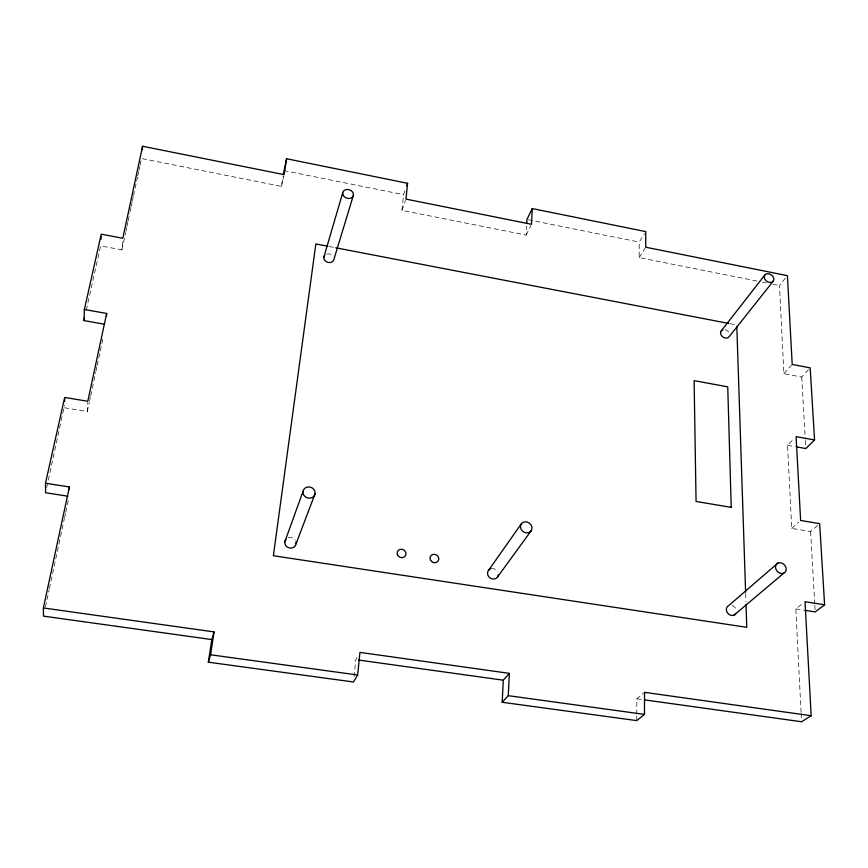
<?xml version="1.0" encoding="UTF-8"?>
<svg xmlns="http://www.w3.org/2000/svg" width="868" height="868" viewBox="0 0 868 868"><rect width="100%" height="100%" fill="white"/><g stroke="black" fill="none" stroke-linecap="round" stroke-linejoin="round"><path stroke-width="0.65" stroke-dasharray="4.34 3.25" d="M636.732 720.614L636.754 715.482M636.765 714.201L636.841 698.805L643.579 693.152M756.961 281.048L639.173 257.601L639.249 242.085L644.457 233.687M46.709 487.512L64.547 405.182M64.503 407.765L87.299 411.551L87.733 402.578M404.9 190.873L403.555 194.66L401.938 210.36L526.127 235.087L526.594 225.984M86.29 310.104L100.623 245.883L121.932 249.876L122.713 239.546M354.036 676.725L355.782 659.637L358.169 655.503M140.073 165.137L141.495 158.508L281.46 186.381L283.076 175.846M45.472 606.916L49.129 589.806M49.411 588.493L64.34 518.76M64.623 517.447L65.469 513.498M65.751 512.185L68.854 497.711M87.299 411.551L89.285 402.318M89.567 400.994L90.413 397.045M90.695 395.721L95.784 371.981M96.066 370.658L96.912 366.697M97.194 365.385L100.015 352.191M100.297 350.867L103.411 336.361M121.932 249.876L125.61 232.657M125.903 231.333L126.75 227.362M127.032 226.038L127.878 222.067M128.171 220.743L129.864 212.801M130.157 211.477L131.003 207.506M131.285 206.172L132.131 202.201M132.424 200.877L133.271 196.906M133.553 195.582L136.385 182.345M136.677 181.021L137.524 177.05M137.806 175.727L138.663 171.756M138.945 170.432L139.791 166.461M281.46 186.381L283.858 175.954M401.938 210.36L405.53 200.356M526.127 235.087L530.901 225.496M639.173 257.601L645.065 248.248M808.488 369.681L801.717 377.027L783.923 373.696L779.464 285.529L785.822 277.619M783.923 373.696L791.377 365.385M817.645 525.39L810.582 531.52L791.757 528.406L787.547 445.306L794.198 438.568M791.757 528.406L798.658 522.221M801.066 712.357L795.826 608.913L802.976 603.336M636.841 698.805L643.535 699.738M795.826 608.913L803.584 610.117M787.547 445.306L795.381 446.694M329.124 246.512L335.764 247.792M730.129 323.71L736.769 324.99M762.256 282.1L766.227 282.892M772.845 284.205L779.464 285.529M283.89 170.584L403.555 194.66M528.243 219.745L639.249 242.085M801.717 377.027L805.287 439.099M805.363 440.445L805.83 448.539M810.582 531.52L814.737 603.878M814.813 605.213L815.204 611.918M801.131 713.691L801.403 719.073M745.655 593.506L745.927 601.632M732.115 605.484A5.533 4.611 48 0 1 736.422 611.115M491.364 568.659A5.599 5.024 37.7 0 1 497.733 571.925M288.23 537.78A5.75 5.295 16 0 1 295.261 540.07M725.008 329.764A4.904 3.83 36 0 1 729.011 332.585M326.845 254.074A5.175 4.242 18 0 1 331.901 255.04"/><path stroke-width="1.3" d="M532.268 208.58L531.498 224.291L405.974 199.097L407.58 183.289L286.592 158.757L284.151 174.652L142.58 146.247L122.811 238.255L101.241 234.186L84.38 309.485L106.655 313.467L87.787 401.287L64.688 397.435L45.483 483.226L69.397 486.959L43.4 607.958L214.06 631.915L211.814 639.575L208.342 662.186L353.493 681.988L357.659 674.989L359.949 652.389L509.364 673.362L503.31 680.197L502.181 702.266L636.732 720.614L644.479 714.386L644.533 692.338L811.168 715.731L805.016 601.73L824.6 604.79L819.663 523.643L800.632 520.464L796.097 436.647L814.564 439.946L810.18 367.848L792.202 364.462L787.406 275.644L645.716 247.217L645.759 231.593L532.268 208.58L526.93 219.485L526.724 223.38M64.623 401.309L64.666 398.727M69.321 489.65L69.397 486.959M104.659 324.263L83.957 320.596L84.38 309.485M502.181 702.266L508.268 695.68L509.364 673.362M100.97 239.384L101.111 236.79M106.504 315.919L106.655 313.467M142.254 149.925L142.58 146.247M283.283 174.533L286.592 158.757M208.342 662.186L210.555 654.776L214.06 631.915M83.957 320.596L84.543 317.97M323.829 257.253L342.676 192.88M353.471 195.04L333.952 259.185A5.175 4.242 18 0 1 327.041 262.071A5.175 4.242 18 0 1 324.784 255.268M406.691 185.817L407.58 183.289M284.791 541.892L302.954 491.592M296.14 543.639L315.149 493.545M488.424 570.493L521.353 523.805M497.451 577.101L531.075 530.88M721.124 331.077L764.762 275.091M773.312 281.069L729.131 336.719A4.904 3.83 36 0 1 721.992 336.22A4.904 3.83 36 0 1 722.751 329.883M814.564 439.946L805.83 448.539L796.683 446.922M777.945 563.039L728.74 605.56A5.533 4.611 48 0 0 727.916 613.405A5.533 4.611 48 0 0 735.825 613.557M734.035 615.141L783.75 573.205A5.935 4.828 46.5 0 0 783.305 563.907A5.935 4.828 46.5 0 0 775.471 567.281A5.935 4.828 46.5 0 0 783.75 573.205M824.6 604.79L815.204 611.918L804.875 610.312M811.168 715.731L801.544 721.753L644.881 699.923M210.555 654.776L357.659 674.989M508.268 695.68L644.479 714.386M211.814 639.575L43.498 616.128L43.4 607.958M358.473 660.016L503.31 680.197M67.823 496.192L45.548 492.742L45.483 483.226M327.789 246.252L315.844 243.951L273.387 555.726L746.773 627.325L746.013 604.334M335.764 247.792L728.805 323.46M736.813 326.335L745.612 592.16M498.308 574.627A5.599 5.024 37.7 0 1 493.577 579.054A5.599 5.024 37.7 0 1 487.773 574.8A5.599 5.024 37.7 0 1 490.507 568.909M296.031 541.773A5.75 5.295 16 0 1 289.294 547.947A5.75 5.295 16 0 1 285.908 539.386M731.225 507.357L696.06 501.465L694.118 380.651L727.742 386.835L731.225 507.357M520.442 526.442A6.011 5.284 36.6 0 0 528.872 532.551A6.011 5.284 36.6 0 0 529.296 523.057A6.011 5.284 36.6 0 0 520.442 526.442M303.42 494.521A6.195 5.599 17.7 0 0 313.988 496.192A6.195 5.599 17.7 0 0 309.735 487.002A6.195 5.599 17.7 0 0 303.42 494.521M343.12 195.246A5.533 4.416 18.7 0 0 352.473 197.101A5.533 4.416 18.7 0 0 348.611 189.56A5.533 4.416 18.7 0 0 343.12 195.246M397.555 554.967A4.503 4.112 29.1 0 0 405.182 556.128A4.503 4.112 29.1 0 0 401.917 549.303A4.503 4.112 29.1 0 0 397.555 554.967M430.474 560.023A4.492 4.08 32.4 0 0 438.036 561.184A4.492 4.08 32.4 0 0 434.727 554.381A4.492 4.08 32.4 0 0 430.474 560.023M764.209 277.131A5.219 3.949 35.5 0 0 771.619 282.306A5.219 3.949 35.5 0 0 771.261 274.831A5.219 3.949 35.5 0 0 764.209 277.131"/></g></svg>
